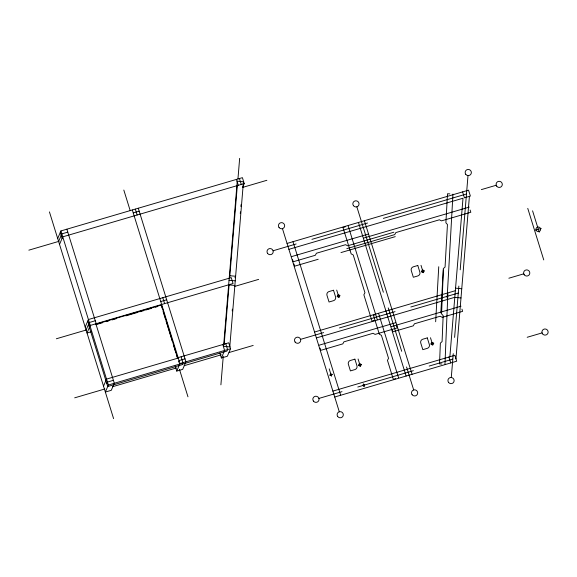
<?xml version="1.0" encoding="UTF-8"?>
<svg xmlns="http://www.w3.org/2000/svg" width="577" height="577" viewBox="0 0 577 577"><rect width="100%" height="100%" fill="white"/><g stroke="black" fill="none" stroke-linecap="round" stroke-linejoin="round"><path stroke-width="0.87" d="M443.367 270.043L441.571 313.881L443.158 315.597L442.09 341.57L440.374 343.12L439.523 363.892L441.859 364.008M444.968 364.159L447.867 293.376M435.657 321.742L438.744 266.74M440.828 312.972L443.324 268.572L445.062 267.05L447.449 224.525L445.891 222.787L447.521 193.742L449.858 193.901M447.132 297.956L452.967 194.096M224.179 344.13L229.105 284.677M229.653 278.078L237.313 185.599M220.897 384.83L223.27 356.189M237.948 178.949L239.65 158.365M232.228 310.924L232.38 309.142M240.292 213.627L240.436 211.846M240.883 206.487L241.027 204.705M449.872 356.752L463.006 198.221L288.889 249.336M451.286 377.517L453.255 353.701M454.604 337.415L458.852 286.105M460.201 269.812L468.005 175.581M455.96 358.807L469.411 196.346M57.686 238.481L60.917 230.937L242.405 177.658L244.237 183.565L242.621 187.337M58.602 241.431L61.833 233.887L67.783 232.142M59.518 244.388L62.749 236.844L244.237 183.565M85.18 327.08L88.418 319.535L231.226 277.616L233.058 283.523L90.25 325.442L87.012 332.987L91.267 331.739M86.096 330.037L89.334 322.493L95.284 320.74M95.768 324.7L95.984 324.202L161.437 304.988L177.716 358.649L176.389 354.357M103.514 386.15L106.529 379.103L178.315 358.036M106.803 383.568L107.445 382.061L113.395 380.315M89.118 322.99L108.361 385.01L105.346 392.057L111.296 390.304L114.311 383.265L95.861 323.812M161.437 304.988L162.022 308.06M178.423 362.104L179.065 360.596L185.015 358.851M138.271 208.225L185.931 361.801L182.7 369.345L176.75 371.09L179.981 363.546L132.321 209.97M234.976 277.761L235.625 276.253L229.415 275.683M178.149 357.639L228.73 342.796L230.562 348.703L227.331 356.247L221.38 357.992L224.612 350.448L222.78 344.541M345.212 226.855L342.983 227.511L351.162 253.866L353.225 254.976L364.945 292.741L363.856 294.775L372.035 321.129L374.271 320.473M375.685 314.58L373.456 315.237L379.341 334.213L381.404 335.316L388.545 358.317L387.456 360.351L393.341 379.327L395.577 378.671M133.237 212.927L139.187 211.182M28.85 250.166L59.034 241.309M242.715 187.388L266.862 180.298M287.058 243.429L468.538 190.15L470.378 196.057L464.427 197.81L462.588 191.903M273.08 250.757L296.131 243.984M311.933 239.347L367.556 223.025M383.352 218.387L466.483 193.98M481.362 189.617L496.234 185.246M291.63 256.592L368.09 234.139M363.784 238.056L469.216 207.1M393.875 232.214L347.614 245.795L345.551 244.691L316.427 253.238L315.33 255.272L293.246 261.756L292.553 259.542M160.738 301.526L166.688 299.78M346.806 248.673L394.733 234.608L395.829 232.574L439.436 219.779L441.499 220.876L470.832 212.264L470.14 210.05M318.208 259.261L294.631 266.177L293.938 263.963M340.971 252.575L395.259 236.642M96.626 324.447L102.656 322.68M106.103 321.67L108.685 320.906M112.133 319.896L116.439 318.634M125.909 315.85L137.968 312.316M139.692 311.811L143.998 310.541M145.721 310.037L151.751 308.269M155.191 307.26L157.773 306.495M56.344 338.771L86.608 329.885M234.45 286.488L258.655 279.376M535.333 230.158L541.284 228.413M337.047 296.427L340.019 295.554M421.347 271.68L424.319 270.808M179.981 363.546L230.562 348.703M108.361 385.01L182.743 363.178M182.31 364.181L226.941 351.083L227.583 349.575L225.751 343.668M74.678 397.834L104.863 388.977M112.623 386.698L176.439 367.96M184.2 365.681L221.279 354.797M229.04 352.518L253.188 345.435M314.552 332.027L455.347 290.7M300.581 339.355L323.661 332.583M339.456 327.945L395.043 311.623M410.853 306.986L458.275 293.058M508.856 278.215L523.728 273.844M316.384 337.934L454.799 297.306M319.124 345.19L395.584 322.745M391.278 326.654L461.009 306.185M358.432 365.335L361.411 364.462M430.831 344.087L433.803 343.214M329.554 375.194L332.532 374.314M332.886 391.098L454.864 355.288L456.695 361.195L334.718 397.005M318.908 398.426L341.988 391.646M357.79 387.008L413.37 370.694M429.173 366.056L452.808 359.118M527.183 337.278L542.063 332.915M455.556 288.175L461.759 288.745M454.791 297.379L461.001 297.948M229.04 280.278L235.243 280.855M228.658 284.879L234.861 285.449M532.578 210.829L539.221 232.242M527.76 208.376L543.75 259.917M461.939 309.135L462.624 311.349L442.22 317.343L440.157 316.239L414.401 323.798L413.305 325.825L392.901 331.818L392.209 329.604M421.001 265.333L423.287 272.719M448.913 357.033L450.745 362.94M430.485 337.74L432.772 345.125M364.412 220.724L412.072 374.3M396.514 325.695L397.2 327.909L375.108 334.393L373.045 333.29L343.921 341.844L342.832 343.87L320.74 350.354L320.047 348.14M356.853 206.826L383.359 292.229M388.227 307.916L401.686 351.292M406.554 366.986L413.68 389.937M358.461 222.47L406.121 376.045M378.656 313.693L398.548 377.784M348.183 225.968L377.243 319.593M336.701 290.08L338.995 297.465M358.086 358.995L360.38 366.381M363.286 383.784L364.202 386.741M293.008 241.684L340.668 395.259M329.207 368.847L331.501 376.233M282.47 228.665L339.298 411.769M239.426 178.531L241.265 184.438M236.455 179.404L238.287 185.311M219.808 352.929L221.38 357.992M135.299 209.098L137.131 215.005M162.793 297.703L164.625 303.61M181.128 356.766L182.959 362.673L182.094 364.686L107.719 386.525L88.469 324.498M163.082 311.486L165.476 319.204M166.01 320.92L172.4 341.497M173.461 344.931L175.855 352.648M123.817 190.064L130.207 210.655M179.454 369.352L187.972 396.803M175.177 366.027L176.75 371.09M66.867 229.184L96.2 323.697M60.917 230.937L90.25 325.442M60.275 232.444L62.107 238.351M87.769 321.043L89.601 326.95M49.434 211.896L113.597 418.635M237.241 181.2L223.566 346.337L229.776 346.907L243.451 181.769L237.241 181.2M333.506 290.245L329.041 291.551A3.123 3.073 23.2 0 0 326.986 295.381L329.041 302.002L333.499 300.689A3.123 3.073 23.2 0 0 335.562 296.859L333.506 290.245M417.798 265.499L413.341 266.805A3.123 3.073 23.2 0 0 411.278 270.635L413.334 277.256L417.798 275.943A3.123 3.073 23.2 0 0 419.854 272.113L417.798 265.499M354.891 359.154L350.427 360.466A3.123 3.073 23.2 0 0 348.371 364.289L350.427 370.91L354.884 369.597A3.123 3.073 23.2 0 0 356.947 365.775L354.891 359.154M427.29 337.898L422.826 339.211A3.123 3.073 23.2 0 0 420.763 343.041L422.818 349.662L427.283 348.349A3.123 3.073 23.2 0 0 429.338 344.519L427.29 337.898M313.419 401.087A3.123 3.073 23.2 0 0 318.785 400.568A3.123 3.073 23.2 0 0 315.597 396.233A3.123 3.073 23.2 0 0 313.419 401.087M542.524 333.831A3.123 3.073 23.2 0 0 547.883 333.318A3.123 3.073 23.2 0 0 544.702 328.977A3.123 3.073 23.2 0 0 542.524 333.831M295.092 342.017A3.123 3.073 23.2 0 0 300.451 341.505A3.123 3.073 23.2 0 0 297.263 337.163A3.123 3.073 23.2 0 0 295.092 342.017M524.197 274.767A3.123 3.073 23.2 0 0 529.556 274.248A3.123 3.073 23.2 0 0 526.368 269.906A3.123 3.073 23.2 0 0 524.197 274.767M267.598 253.418A3.123 3.073 23.2 0 0 272.957 252.899A3.123 3.073 23.2 0 0 269.769 248.564A3.123 3.073 23.2 0 0 267.598 253.418M496.696 186.162A3.123 3.073 23.2 0 0 502.055 185.65A3.123 3.073 23.2 0 0 498.874 181.308A3.123 3.073 23.2 0 0 496.696 186.162M337.704 416.515A3.123 3.073 23.2 0 0 343.063 415.995A3.123 3.073 23.2 0 0 339.882 411.661A3.123 3.073 23.2 0 0 337.704 416.515M279.044 227.504A3.123 3.073 23.2 0 0 284.403 226.985A3.123 3.073 23.2 0 0 281.223 222.643A3.123 3.073 23.2 0 0 279.044 227.504M412.086 394.682A3.123 3.073 23.2 0 0 417.445 394.163A3.123 3.073 23.2 0 0 414.257 389.828A3.123 3.073 23.2 0 0 412.086 394.682M353.427 205.664A3.123 3.073 23.2 0 0 358.786 205.152A3.123 3.073 23.2 0 0 355.598 200.81A3.123 3.073 23.2 0 0 353.427 205.664M330.412 375.201A0.779 0.765 23.2 0 0 331.753 375.072A0.779 0.765 23.2 0 0 330.96 373.99A0.779 0.765 23.2 0 0 330.412 375.201M363.113 385.71A0.779 0.765 23.2 0 0 364.455 385.58A0.779 0.765 23.2 0 0 363.661 384.498A0.779 0.765 23.2 0 0 363.113 385.71M358.981 365.573A1.168 1.154 23.2 0 0 360.986 365.378A1.168 1.154 23.2 0 0 359.796 363.748A1.168 1.154 23.2 0 0 358.981 365.573M337.595 296.657A1.168 1.154 23.2 0 0 339.601 296.47A1.168 1.154 23.2 0 0 338.41 294.84A1.168 1.154 23.2 0 0 337.595 296.657M421.888 271.911A1.168 1.154 23.2 0 0 423.9 271.724A1.168 1.154 23.2 0 0 422.703 270.094A1.168 1.154 23.2 0 0 421.888 271.911M431.372 344.318A1.168 1.154 23.2 0 0 433.385 344.123A1.168 1.154 23.2 0 0 432.187 342.5A1.168 1.154 23.2 0 0 431.372 344.318M448.517 382.371A3.123 3.073 23.2 0 0 453.875 381.859A3.123 3.073 23.2 0 0 450.695 377.517A3.123 3.073 23.2 0 0 448.517 382.371M465.747 174.304A3.123 3.073 23.2 0 0 471.106 173.785A3.123 3.073 23.2 0 0 467.925 169.45A3.123 3.073 23.2 0 0 465.747 174.304M536.422 230.634A2.337 2.301 23.2 0 0 540.44 230.245A2.337 2.301 23.2 0 0 538.053 226.992A2.337 2.301 23.2 0 0 536.422 230.634"/></g></svg>
